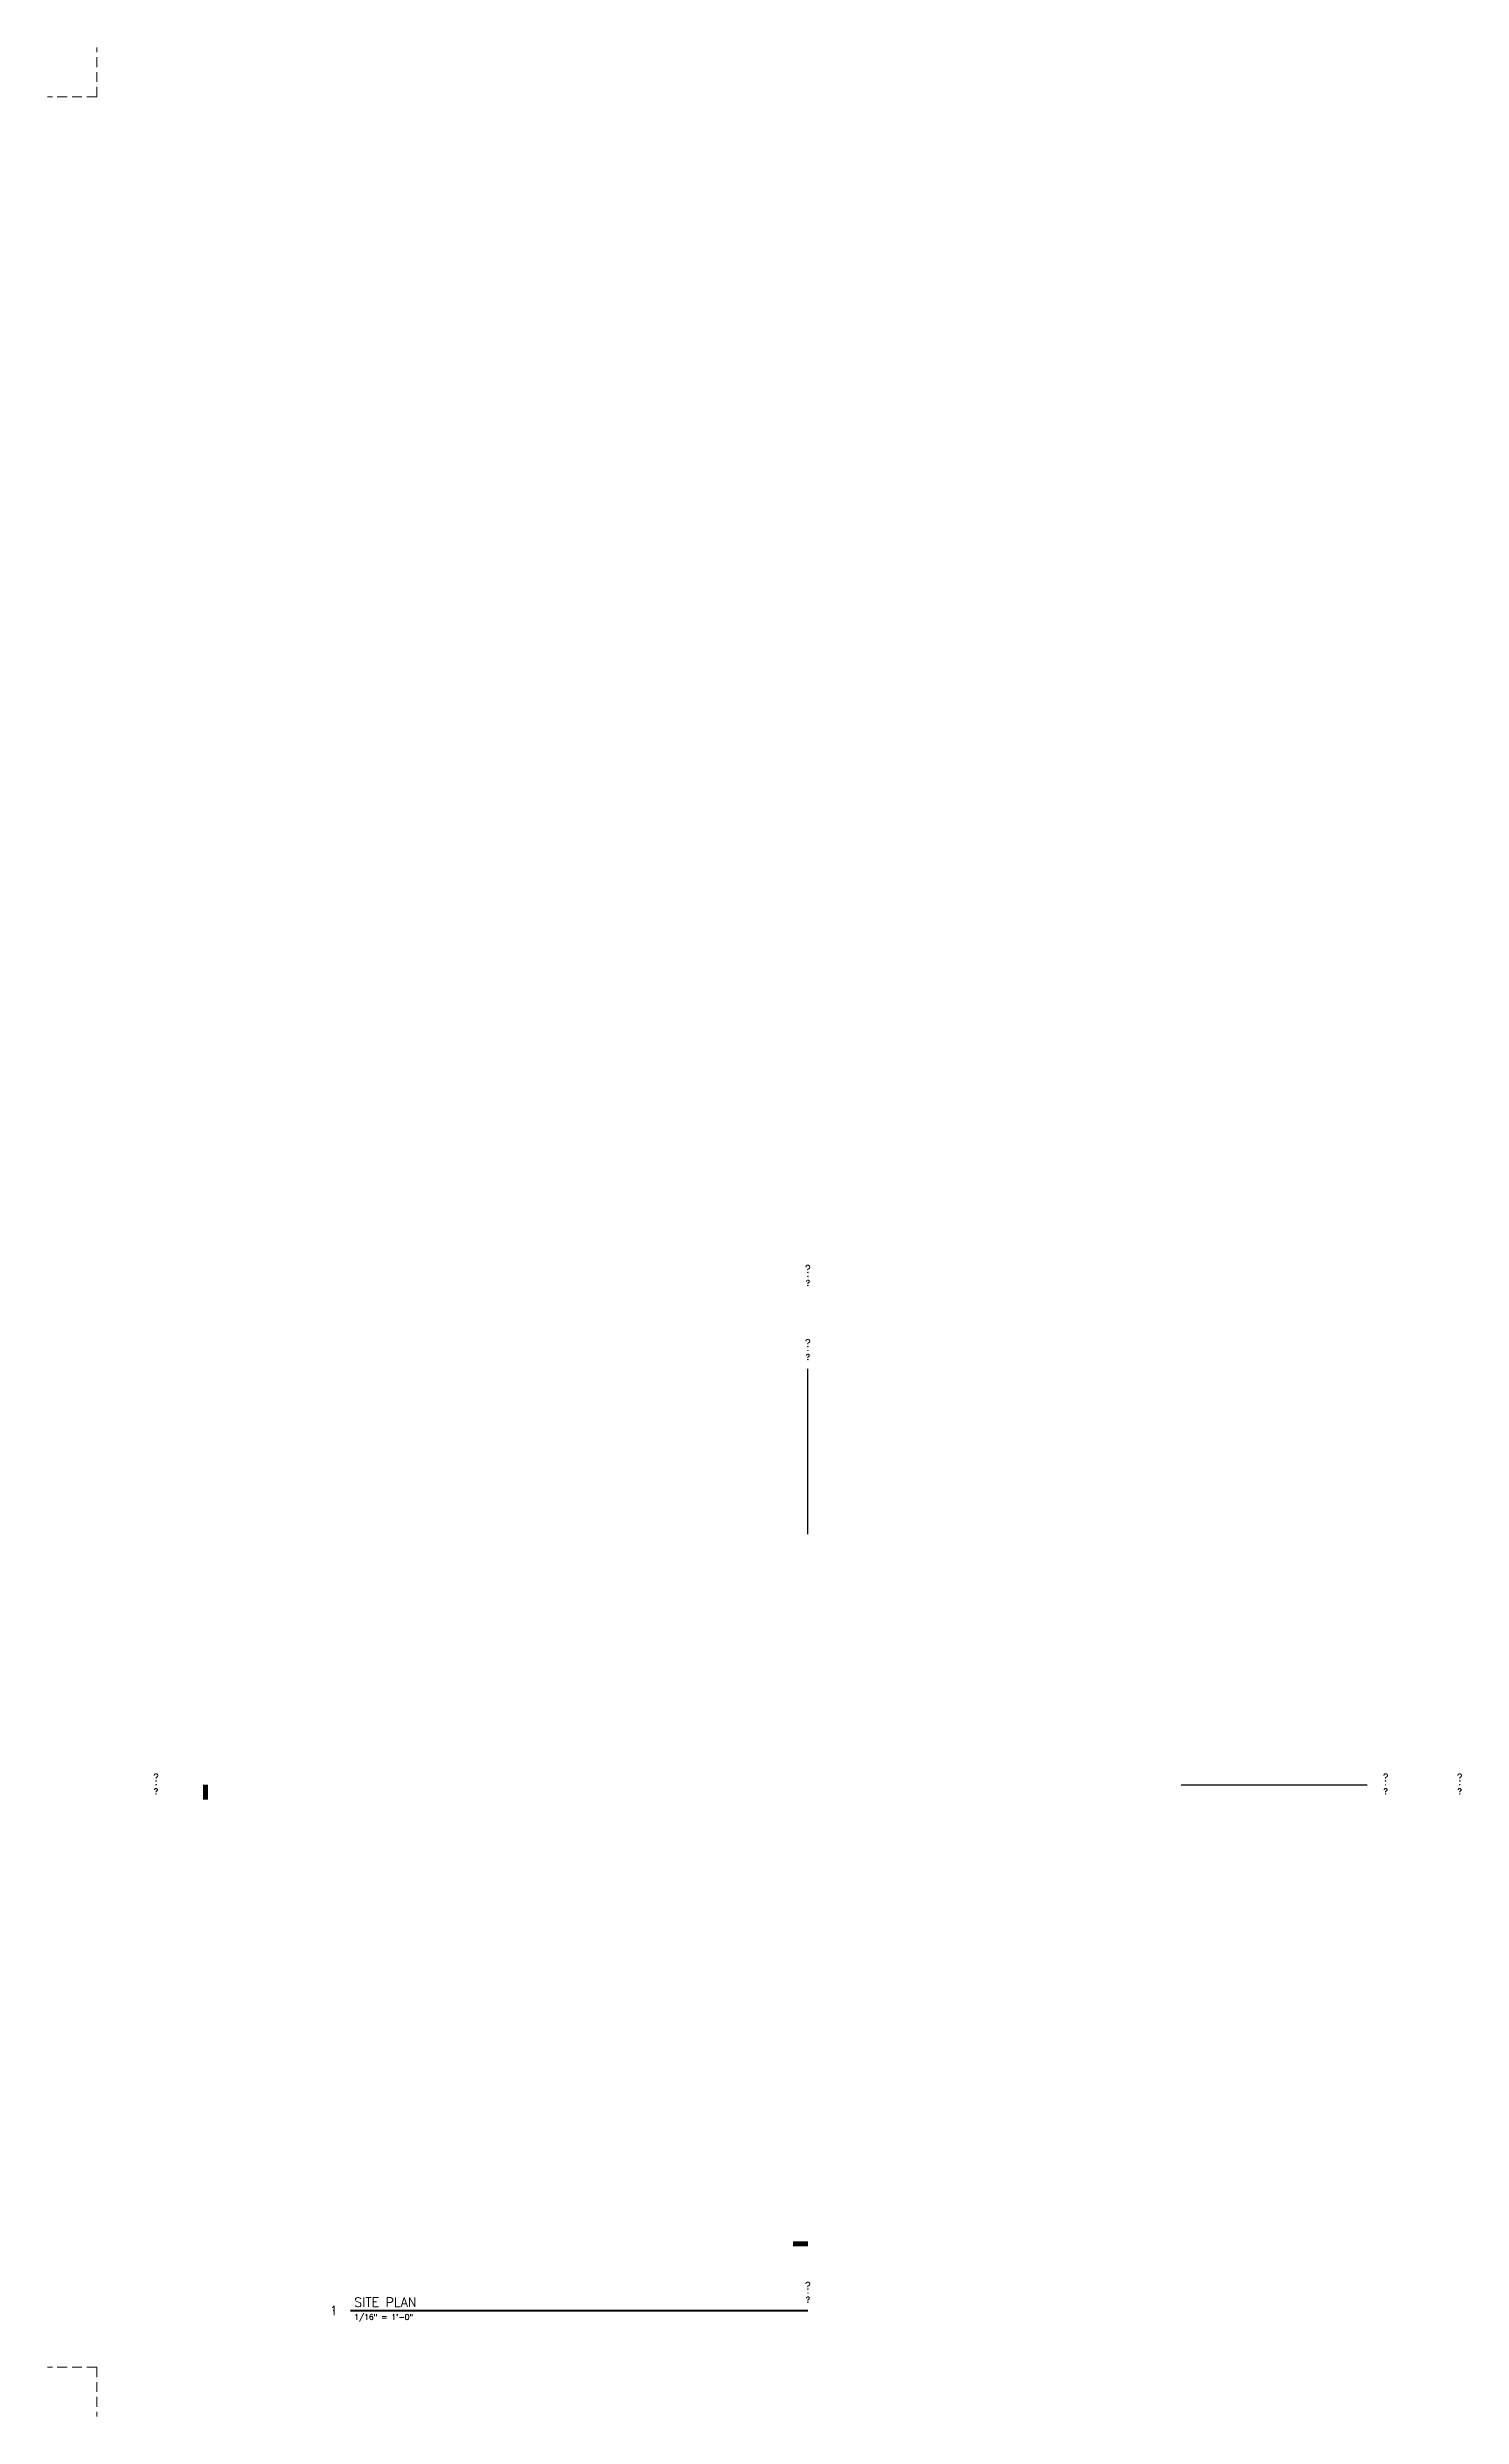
# Model space of a CAD drawing. Header units: inches. Extents: x -120 to 7032, y -120 to 5640.
# Drawn here: x -120 to 3317, y -120 to 5640 of the extents above; entities that cross this region are included whole.
import ezdxf
from ezdxf.enums import TextEntityAlignment as Align

# ---------------------------------------------------------------- set-up
doc = ezdxf.new("R2010")
doc.units = ezdxf.units.IN
doc.header["$LTSCALE"] = 0.5
doc.header["$MEASUREMENT"] = 0
doc.linetypes.add('DASHED2', pattern=[0.375, 0.25, -0.125])
for name, color, linetype, lineweight in [('A-Elev-Iden', 151, 'Continuous', 25), ('A-Sect-Iden', 191, 'Continuous', 25), ('G-Anno-Ttlb', 213, 'Continuous', 50)]:
    doc.layers.add(name, color=color, linetype=linetype, lineweight=lineweight)
doc.layers.add('G-Grid-Nplt', color=200, linetype='DASHED2', lineweight=18, plot=False)
doc.styles.add('RomanS', font='romans.shx')

# ---------------------------------------------------------------- blocks, each defined once
blk = doc.blocks.new('Anno_Title_A1')
at = {"color": 0, "linetype": 'ByBlock', "lineweight": -2}
blk.add_circle((0, 0), 2.25, dxfattribs=at)
blk.add_circle((0, 0), 2.25, dxfattribs=at)
at = {"color": 0, "linetype": 'ByBlock', "lineweight": -2, "style": 'RomanS'}
blk.add_attdef('NUMBER', text='', height=1.25, dxfattribs=at).set_placement((0, 0), align=Align.MIDDLE)
blk = doc.blocks.new('Anno_Title_T1')
at = {"color": 0, "linetype": 'ByBlock', "lineweight": -2, "style": 'RomanS'}
blk.add_attdef('TITLE', (2.75, 0.5), '', height=1.25, dxfattribs=at)
blk.add_attdef('SCALE', text='', height=0.75, dxfattribs=at).set_placement((2.75, -0.5), align=Align.TOP_LEFT)
blk = doc.blocks.new('Live Area Guide')
at = {"layer": 'G-Grid-Nplt'}
for p, q in [((0, 28.75), (0, 29.375)), ((0, 28.75), (-0.625, 28.75)), ((0, 0), (-0.625, 0)), ((0, 0), (0, -0.625))]:
    blk.add_line(p, q, dxfattribs=at)
blk = doc.blocks.new('Anno_Elevation_A2')
at = {"color": 0, "linetype": 'ByBlock', "lineweight": -2}
blk.add_line((2.5, 0), (-2.5, 0), dxfattribs=at)
blk.add_circle((0, 0), 2.5, dxfattribs=at)
at = {"color": 0, "linetype": 'ByBlock', "lineweight": -2, "style": 'RomanS'}
blk.add_attdef('NUMBER', text='', height=1, dxfattribs=at).set_placement((0, 0.5), align=Align.CENTER)
blk.add_attdef('SHEET', text='', height=0.75, dxfattribs=at).set_placement((0, -0.5), align=Align.TOP_CENTER)
blk = doc.blocks.new('Anno_Arrow_A2')
at = {"linetype": 'ByBlock', "lineweight": -2}
h = blk.add_hatch(color=0, dxfattribs=at)
h.paths.add_polyline_path([(-2, 2), (-4, 0), (-2, 0, -0.198912)])
h.paths.add_polyline_path([(0, 4), (-2, 2, -0.414214), (2, 2)])
h.paths.add_polyline_path([(2, 1), (2, 1, -0.114349), (2, 0), (4, 0)])
h.paths.add_polyline_path([(2, 2, -0.082683), (2, 1), (2, 1)])
at = {"color": 0, "linetype": 'ByBlock', "lineweight": -2}
blk.add_lwpolyline([(-2, 0), (-4, 0), (0, 4), (4, 0), (2, 0)], dxfattribs=at)
blk = doc.blocks.new('Anno_Section_A2')
at = {"color": 0, "linetype": 'ByBlock', "lineweight": -2}
blk.add_line((2.5, 0), (-2.5, 0), dxfattribs=at)
blk.add_circle((0, 0), 2.5, dxfattribs=at)
at = {"color": 0, "linetype": 'ByBlock', "lineweight": -2, "style": 'RomanS'}
blk.add_attdef('NUMBER', text='', height=1, dxfattribs=at).set_placement((0, 0.5), align=Align.CENTER)
blk.add_attdef('SHEET', text='', height=0.75, dxfattribs=at).set_placement((0, -0.5), align=Align.TOP_CENTER)

msp = doc.modelspace()

# ---------------------------------------------------------------- linework, layer by layer
at = {"layer": 'A-Sect-Iden'}
for points in [[(1728, 2025.75), (1728, 2427)], [(2635.4375, 1416), (3087, 1416)]]:
    msp.add_lwpolyline(points, dxfattribs=at)
for points in [[(264, 1380, 12, 12, 0), (264, 1416, 0, 0, 0), (727.375, 1416, 0, 0, 0)], [(1692, 300, 12, 12, 0), (1728, 300, 0, 0, 0), (1728, 730.8125, 0, 0, 0)]]:
    msp.add_lwpolyline(points, format="xyseb", dxfattribs=at)
at = {"layer": 'G-Anno-Ttlb'}
msp.add_lwpolyline([(616.5, 137.9375, 4.8, 4.8, 0), (1728, 137.9375, 4.8, 4.8, 0)], format="xyseb", dxfattribs=at)

# ---------------------------------------------------------------- block references
at = {"xscale": 192, "yscale": 192, "zscale": 192}
msp.add_blockref('Live Area Guide', (0, 0), dxfattribs=at)
at = {"layer": 'A-Elev-Iden'}
ref = msp.add_blockref('Anno_Elevation_A2', (1728, 2652), dxfattribs=dict(at, xscale=0.09375, yscale=0.09375, zscale=0.09375))
ref.add_attrib('SHEET', '?', dxfattribs={"layer": '0', "color": 0, "linetype": 'ByBlock', "lineweight": -2, "height": 13.5, "style": 'RomanS'}).set_placement((1728, 2643), align=Align.TOP_CENTER)
ref.add_attrib('NUMBER', '?', dxfattribs={"layer": '0', "color": 0, "linetype": 'ByBlock', "lineweight": -2, "height": 18, "style": 'RomanS'}).set_placement((1728, 2661), align=Align.CENTER)
at = {"layer": 'A-Elev-Iden', "xscale": 0.09375, "yscale": 0.09375, "zscale": 0.09375}
for p, rotation in [((1728, 2652), 180), ((144, 1416), 270), ((3312, 1416), 89.99999999999999)]:
    msp.add_blockref('Anno_Arrow_A2', p, dxfattribs=dict(at, rotation=rotation))
at = {"layer": 'A-Elev-Iden'}
ref = msp.add_blockref('Anno_Elevation_A2', (144, 1416), dxfattribs=dict(at, xscale=0.09375, yscale=0.09375, zscale=0.09375))
ref.add_attrib('SHEET', '?', dxfattribs={"layer": '0', "color": 0, "linetype": 'ByBlock', "lineweight": -2, "height": 13.5, "style": 'RomanS'}).set_placement((144, 1407), align=Align.TOP_CENTER)
ref.add_attrib('NUMBER', '?', dxfattribs={"layer": '0', "color": 0, "linetype": 'ByBlock', "lineweight": -2, "height": 18, "style": 'RomanS'}).set_placement((144, 1425), align=Align.CENTER)
ref = msp.add_blockref('Anno_Elevation_A2', (3312, 1416), dxfattribs=dict(at, xscale=0.09375, yscale=0.09375, zscale=0.09375))
ref.add_attrib('SHEET', '?', dxfattribs={"layer": '0', "color": 0, "linetype": 'ByBlock', "lineweight": -2, "height": 13.5, "style": 'RomanS'}).set_placement((3312, 1407), align=Align.TOP_CENTER)
ref.add_attrib('NUMBER', '?', dxfattribs={"layer": '0', "color": 0, "linetype": 'ByBlock', "lineweight": -2, "height": 18, "style": 'RomanS'}).set_placement((3312, 1425), align=Align.CENTER)
ref = msp.add_blockref('Anno_Elevation_A2', (1728, 180), dxfattribs=dict(at, xscale=0.09375, yscale=0.09375, zscale=0.09375))
ref.add_attrib('SHEET', '?', dxfattribs={"layer": '0', "color": 0, "linetype": 'ByBlock', "lineweight": -2, "height": 13.5, "style": 'RomanS'}).set_placement((1728, 171), align=Align.TOP_CENTER)
ref.add_attrib('NUMBER', '?', dxfattribs={"layer": '0', "color": 0, "linetype": 'ByBlock', "lineweight": -2, "height": 18, "style": 'RomanS'}).set_placement((1728, 189), align=Align.CENTER)
at = {"layer": 'A-Elev-Iden', "xscale": 0.09375, "yscale": 0.09375, "zscale": 0.09375}
msp.add_blockref('Anno_Arrow_A2', (1728, 180), dxfattribs=at)
at = {"layer": 'A-Sect-Iden'}
ref = msp.add_blockref('Anno_Section_A2', (1728, 2472), dxfattribs=dict(at, xscale=0.09375, yscale=0.09375, zscale=0.09375))
ref.add_attrib('SHEET', '?', dxfattribs={"layer": '0', "color": 0, "linetype": 'ByBlock', "lineweight": -2, "height": 13.5, "style": 'RomanS'}).set_placement((1728, 2463), align=Align.TOP_CENTER)
ref.add_attrib('NUMBER', '?', dxfattribs={"layer": '0', "color": 0, "linetype": 'ByBlock', "lineweight": -2, "height": 18, "style": 'RomanS'}).set_placement((1728, 2481), align=Align.CENTER)
at = {"layer": 'A-Sect-Iden', "xscale": 0.09375, "yscale": 0.09375, "zscale": 0.09375}
for p, rotation in [((1728, 2472), 89.99999999999999), ((3132, 1416), 180)]:
    msp.add_blockref('Anno_Arrow_A2', p, dxfattribs=dict(at, rotation=rotation))
at = {"layer": 'A-Sect-Iden'}
ref = msp.add_blockref('Anno_Section_A2', (3132, 1416), dxfattribs=dict(at, xscale=0.09375, yscale=0.09375, zscale=0.09375))
ref.add_attrib('SHEET', '?', dxfattribs={"layer": '0', "color": 0, "linetype": 'ByBlock', "lineweight": -2, "height": 13.5, "style": 'RomanS'}).set_placement((3132, 1407), align=Align.TOP_CENTER)
ref.add_attrib('NUMBER', '?', dxfattribs={"layer": '0', "color": 0, "linetype": 'ByBlock', "lineweight": -2, "height": 18, "style": 'RomanS'}).set_placement((3132, 1425), align=Align.CENTER)
at = {"layer": 'G-Anno-Ttlb'}
ref = msp.add_blockref('Anno_Title_A1', (576, 137.9375), dxfattribs=dict(at, xscale=0.09375, yscale=0.09375, zscale=0.09375))
ref.add_attrib('NUMBER', '1', dxfattribs={"layer": '0', "color": 0, "linetype": 'ByBlock', "lineweight": -2, "height": 22.5, "style": 'RomanS'}).set_placement((576, 137.9375), align=Align.MIDDLE)
ref = msp.add_blockref('Anno_Title_T1', (576, 137.9375), dxfattribs=dict(at, xscale=0.09375, yscale=0.09375, zscale=0.09375))
ref.add_attrib('SCALE', '1/16" = 1\'-0"', dxfattribs={"layer": '0', "color": 0, "linetype": 'ByBlock', "lineweight": -2, "height": 13.5, "style": 'RomanS'}).set_placement((625.5, 128.9375), align=Align.TOP_LEFT)
ref.add_attrib('TITLE', 'SITE PLAN', (625.5, 146.9375), dxfattribs={"layer": '0', "color": 0, "linetype": 'ByBlock', "lineweight": -2, "height": 22.5, "style": 'RomanS'})

doc.saveas('drawing.dxf')
